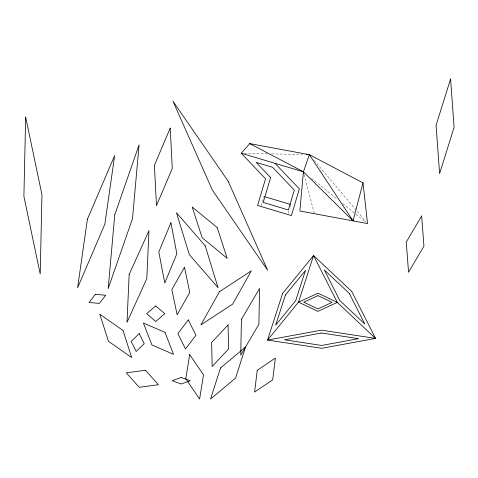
<?xml version="1.0" encoding="UTF-8"?>
<svg xmlns="http://www.w3.org/2000/svg" width="478" height="478" viewBox="0 0 478 478"><rect width="100%" height="100%" fill="white"/><g stroke="black" fill="none" stroke-linecap="round" stroke-linejoin="round"><path stroke-width="0.36" stroke-dasharray="2.39 1.79" d="M261.257 205.785L264.029 196.506M288.371 213.11L289.435 209.537M290.289 206.687L290.929 204.542M244.198 153.295L267.148 153.779M271.588 153.874L302.682 154.525M311.501 178.336L337.498 199.314M342.702 203.514L355.411 213.774M355.99 214.24L365.813 222.162M314.16 160.363L366.106 221.852M304.163 174.697L314.189 212.979"/><path stroke-width="0.72" d="M249.737 143.609L303.411 171.805L353.033 220.872L363.017 182.865L309.35 154.669L249.737 143.609L241.235 153.229L265.559 178.79L257.588 205.468L291.401 215.566L299.365 188.894L275.047 163.333M310.312 155.81L309.35 154.669L303.411 171.805L299.861 211.007L367.546 223.561L363.017 182.865M306.386 154.609L307.868 154.639M241.235 153.229L303.411 171.805L303.787 173.251M264.734 196.721L290.224 204.333M309.35 154.669L353.033 220.872M241.42 319.382L240.745 355.184L258.879 324.305L259.554 288.503L241.42 319.382M25.657 117.086L23.9 196.392L40.206 274.025L41.962 194.719L25.657 117.086M129.168 274.384L127.005 322.315L146.806 278.614L148.975 230.689L129.168 274.384M114.768 214.801L108.189 288.575L132.502 218.613L139.08 144.846L114.768 214.801M257.23 370.342L254.601 392.062L272.711 379.795L275.34 358.076L257.23 370.342M87.396 219.247L77.591 287.846L104.861 224.146L114.66 155.547L87.396 219.247M189.694 354.586L185.793 378.779L199.595 399.022L203.497 374.836L189.694 354.586M270.626 177.577L263.199 202.439L288.371 209.962L294.299 190.107L272.603 167.306L256.184 162.401L270.626 177.577M450.587 78.954L436.085 125.248L439.599 173.634L454.1 127.339L450.587 78.954M220.531 367.946L210.535 399.046L235.576 378.068L245.573 346.968L220.531 367.946M282.594 293.468L267.555 340.061L321.7 348.295L375.565 338.4L351.826 291.544L313.562 255.551L282.594 293.468M285.39 294.992L275.633 325.219L295.727 300.62L305.484 270.399L285.39 294.992M313.562 255.551L298.523 302.144L267.555 340.061L321.419 330.161L375.565 338.4L337.301 302.407L317.978 293.205L298.523 302.144L317.852 311.345L337.301 302.407L313.562 255.551M170.903 222.73L158.81 251.942L164.761 283L176.854 253.782L170.903 222.73M170.21 128.134L154.406 165.31L156.467 205.648L172.265 168.477L170.21 128.134M219.456 291.705L200.868 324.915L232.714 304.08L251.297 270.877L219.456 291.705M184.466 267.268L171.841 289.638L177.147 314.769L189.772 292.399L184.466 267.268M421.662 215.99L406.27 242.059L408.547 272.251L423.938 246.176L421.662 215.99M188.32 319.901L177.876 333.554L185.482 348.964L195.926 335.317L188.32 319.901M95.421 294.329L89.057 302.466L99.34 303.405L105.704 295.267L95.421 294.329M228.078 324.921L211.646 342.469L212.154 366.507L228.586 348.958L228.078 324.921M139.223 333.584L131.175 341.417L136.176 351.467L144.231 343.64L139.223 333.584M155.732 305.908L146.662 313.705L155.732 321.509L164.796 313.705L155.732 305.908M317.96 295.649L303.739 302.18L317.87 308.908L332.085 302.371L317.96 295.649M181.246 377.471L172.176 380.733L181.246 384.001L190.316 380.733L181.246 377.471M321.461 333.005L284.47 339.798L321.652 345.457L358.643 338.657L321.461 333.005M145.503 370.271L126.282 372.828L139.206 387.282L158.427 384.724L145.503 370.271M165 332.377L143.37 322.985L151.932 344.955L173.562 354.341L165 332.377M123.043 330.513L99.806 314.225L108.434 341.262L131.671 357.55L123.043 330.513M217.173 227.546L192.186 206.992L202.188 237.769L227.181 258.323L217.173 227.546M349.304 293.426L324.311 269.915L339.822 300.525L364.816 324.036L349.304 293.426M205.199 245.823L176.466 212.704L189.336 254.619L218.07 287.738L205.199 245.823M228.215 181.293L172.952 101.187L212.393 190.16L267.656 270.273L228.215 181.293"/></g></svg>
